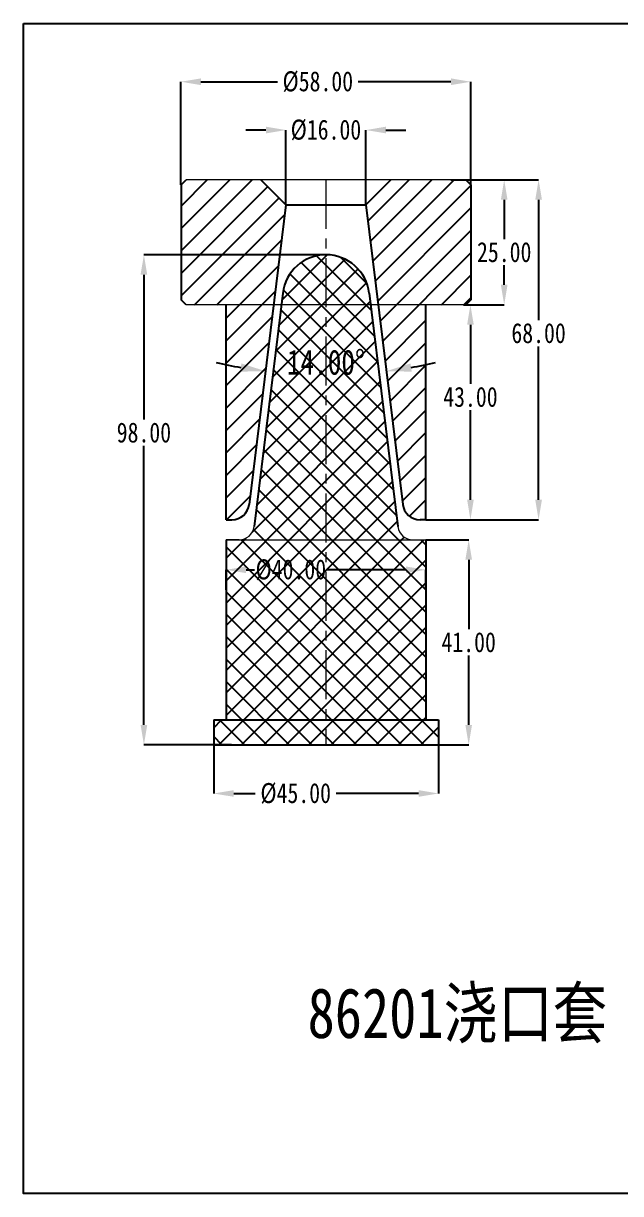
# Model space of a CAD drawing. Header units: millimetres. Extents: x 583 to 1942, y -5112 to 253.
# Drawn here: x 929.8 to 1049.3, y -593.5 to -359.5 of the extents above; entities that cross this region are included whole.
import ezdxf

# ---------------------------------------------------------------- set-up
doc = ezdxf.new("R2010")
doc.units = ezdxf.units.MM
doc.header["$LTSCALE"] = 16.335
doc.header["$PDMODE"] = 3
doc.header["$PDSIZE"] = 0.3125
doc.linetypes.add('CENTER', pattern=[0.6, 0.375, -0.075, 0.075, -0.075])
doc.layers.get('0').update_dxf_attribs({"linetype": 'CONTINUOUS'})
doc.layers.get('Defpoints').update_dxf_attribs({"linetype": 'CONTINUOUS'})
doc.layers.add('epin', color=13, linetype='CONTINUOUS', lineweight=9)
doc.layers.add('moldbase', color=7, linetype='CONTINUOUS', lineweight=20)
doc.styles.add('SEISO_TTF', font='')
doc.styles.get("Standard").update_dxf_attribs({"font": 'txt', "width": 0.8})
doc.styles.get('SEISO_TTF').set_extended_font_data('Solid Edge ISO')
doc.dimstyles.new('ISO-25', dxfattribs={"dimtxt": 2.5, "dimasz": 2.5, "dimexe": 1.25, "dimexo": 0.625, "dimtad": 1, "dimdsep": 46, "dimtxsty": 'Standard', "dimcen": 2.5, "dimadec": 0, "dimazin": 0, "dimtfac": 1, "dimtmove": 0, "dimatfit": 3, "dimfxl": 0, "dimarcsym": 0})
doc.dimstyles.get("Standard").update_dxf_attribs({"dimtxt": 0.15625, "dimasz": 0.1875, "dimexe": 0.125, "dimexo": 0.0625, "dimtad": 0, "dimtih": 1, "dimtoh": 1, "dimdsep": 46, "dimtxsty": 'Standard', "dimcen": 0.09, "dimadec": 0, "dimazin": 0, "dimtp": 0.01, "dimtm": 0.01, "dimtfac": 1, "dimtofl": 0, "dimtmove": 0, "dimatfit": 3, "dimfxl": 0, "dimtolj": 1, "dimarcsym": 0})
doc.dimstyles.new('STANDARD$0', dxfattribs={"dimscale": 4, "dimtxt": 5, "dimasz": 5, "dimexe": 0, "dimexo": 0, "dimgap": 0, "dimtad": 1, "dimzin": 9, "dimdsep": 46, "dimtxsty": 'SEISO_TTF', "dimcen": 2, "dimclrd": 4, "dimclre": 4, "dimclrt": 6, "dimadec": 4, "dimazin": 2, "dimtfac": 1, "dimtofl": 0, "dimtmove": 0, "dimatfit": 3, "dimfxl": 0, "dimtolj": 1, "dimtzin": 0, "dimlwd": 9, "dimlwe": 9, "dimarcsym": 0})

# ---------------------------------------------------------------- blocks, each defined once
blk = doc.blocks.new('*D86')
at = {"color": 0, "lineweight": -2}
for p, q in [((1019.37, -390.72), (1026.04, -390.72)), ((1026.04, -394.72), (1026.04, -402.58)), ((1026.04, -411.72), (1026.04, -407.83)), ((1019.37, -415.72), (1026.04, -415.72))]:
    blk.add_line(p, q, dxfattribs=at)
at = {"color": 0}
for points in [[(1025.37, -394.72), (1026.7, -394.72), (1026.04, -390.72)], [(1025.37, -411.72), (1026.7, -411.72), (1026.04, -415.72)]]:
    blk.add_solid(points, dxfattribs=at)
at = {"layer": 'Defpoints', "color": 0}
for p in [(1019.37, -390.72), (1019.37, -415.72), (1026.04, -415.72)]:
    blk.add_point(p, dxfattribs=at)
at = {"color": 0, "insert": (1026.04, -405.21), "char_height": 4, "attachment_point": 5}
blk.add_mtext('\\A1;25.00', dxfattribs=at)
blk = doc.blocks.new('*D72')
at = {"color": 0, "lineweight": -2}
for p, q in [((1015.37, -390.72), (1032.92, -390.72)), ((1032.92, -394.72), (1032.92, -418.79)), ((1032.92, -454.72), (1032.92, -424.04)), ((1010.38, -458.72), (1032.92, -458.72))]:
    blk.add_line(p, q, dxfattribs=at)
at = {"color": 0}
for points in [[(1032.25, -394.72), (1033.59, -394.72), (1032.92, -390.72)], [(1032.25, -454.72), (1033.59, -454.72), (1032.92, -458.72)]]:
    blk.add_solid(points, dxfattribs=at)
at = {"layer": 'Defpoints', "color": 0}
for p in [(1015.37, -390.72), (1010.38, -458.72), (1032.92, -458.72)]:
    blk.add_point(p, dxfattribs=at)
at = {"color": 0, "insert": (1032.92, -421.41), "char_height": 4, "attachment_point": 5}
blk.add_mtext('\\A1;68.00', dxfattribs=at)
blk = doc.blocks.new('*D73')
at = {"color": 0, "lineweight": -2}
for p, q in [((961.37, -391.72), (961.37, -371.12)), ((965.37, -371.12), (980.66, -371.12)), ((1015.37, -371.12), (996.84, -371.12)), ((1019.37, -391.72), (1019.37, -371.12))]:
    blk.add_line(p, q, dxfattribs=at)
at = {"color": 0}
for points in [[(965.37, -370.45), (965.37, -371.79), (961.37, -371.12)], [(1015.37, -370.45), (1015.37, -371.79), (1019.37, -371.12)]]:
    blk.add_solid(points, dxfattribs=at)
at = {"layer": 'Defpoints', "color": 0}
for p in [(961.37, -371.12), (961.37, -391.72), (1019.37, -391.72)]:
    blk.add_point(p, dxfattribs=at)
at = {"color": 0, "insert": (988.75, -371.12), "char_height": 4, "attachment_point": 5}
blk.add_mtext('\\A1;%%c58.00', dxfattribs=at)
blk = doc.blocks.new('*D74')
at = {"color": 0, "lineweight": -2}
for p, q in [((978.37, -380.78), (974.37, -380.78)), ((982.37, -395.72), (982.37, -380.78)), ((998.37, -395.72), (998.37, -380.78)), ((1002.37, -380.78), (1006.37, -380.78))]:
    blk.add_line(p, q, dxfattribs=at)
at = {"color": 0}
for points in [[(978.37, -380.11), (978.37, -381.45), (982.37, -380.78)], [(1002.37, -380.11), (1002.37, -381.45), (998.37, -380.78)]]:
    blk.add_solid(points, dxfattribs=at)
at = {"layer": 'Defpoints', "color": 0}
for p in [(998.37, -380.78), (982.37, -395.72), (998.37, -395.72)]:
    blk.add_point(p, dxfattribs=at)
at = {"color": 0, "insert": (990.37, -380.78), "char_height": 4, "attachment_point": 5}
blk.add_mtext('\\A1;%%c16.00', dxfattribs=at)
blk = doc.blocks.new('*D87')
at = {"color": 0, "lineweight": -2}
for p, q in [((967.91, -503.72), (967.91, -513.45)), ((1012.9, -503.72), (1012.9, -513.45)), ((971.91, -513.45), (976.23, -513.45)), ((1008.9, -513.45), (992.41, -513.45))]:
    blk.add_line(p, q, dxfattribs=at)
at = {"color": 0}
for points in [[(971.91, -512.78), (971.91, -514.11), (967.91, -513.45)], [(1008.9, -512.78), (1008.9, -514.11), (1012.9, -513.45)]]:
    blk.add_solid(points, dxfattribs=at)
at = {"layer": 'Defpoints', "color": 0}
for p in [(967.91, -503.72), (1012.9, -503.72), (967.91, -513.45)]:
    blk.add_point(p, dxfattribs=at)
at = {"color": 0, "insert": (984.32, -513.45), "char_height": 4, "attachment_point": 5}
blk.add_mtext('\\A1;%%c45.00', dxfattribs=at)
blk = doc.blocks.new('*D75')
at = {"color": 0, "lineweight": -2}
for p, q in [((1010.38, -462.72), (1018.93, -462.72)), ((1018.93, -466.72), (1018.93, -480.59)), ((1018.93, -499.72), (1018.93, -485.84)), ((1010.18, -503.72), (1018.93, -503.72))]:
    blk.add_line(p, q, dxfattribs=at)
at = {"color": 0}
for points in [[(1018.27, -466.72), (1019.6, -466.72), (1018.93, -462.72)], [(1018.27, -499.72), (1019.6, -499.72), (1018.93, -503.72)]]:
    blk.add_solid(points, dxfattribs=at)
at = {"layer": 'Defpoints', "color": 0}
for p in [(1010.38, -462.72), (1010.18, -503.72), (1018.93, -503.72)]:
    blk.add_point(p, dxfattribs=at)
at = {"color": 0, "insert": (1018.93, -483.22), "char_height": 4, "attachment_point": 5}
blk.add_mtext('\\A1;41.00', dxfattribs=at)
blk = doc.blocks.new('*D76')
at = {"color": 0, "lineweight": -2}
for p, q in [((990.38, -405.72), (953.95, -405.72)), ((953.95, -409.72), (953.95, -438.67)), ((953.95, -499.72), (953.95, -443.92)), ((971.5, -503.72), (953.95, -503.72))]:
    blk.add_line(p, q, dxfattribs=at)
at = {"color": 0}
for points in [[(953.28, -409.72), (954.62, -409.72), (953.95, -405.72)], [(953.28, -499.72), (954.62, -499.72), (953.95, -503.72)]]:
    blk.add_solid(points, dxfattribs=at)
at = {"layer": 'Defpoints', "color": 0}
for p in [(990.38, -405.72), (953.95, -503.72), (971.5, -503.72)]:
    blk.add_point(p, dxfattribs=at)
at = {"color": 0, "insert": (953.95, -441.29), "char_height": 4, "attachment_point": 5}
blk.add_mtext('\\A1;98.00', dxfattribs=at)
blk = doc.blocks.new('*D77')
at = {"color": 0, "lineweight": -2}
for p, q in [((1017.87, -415.72), (1019.28, -415.72)), ((1019.28, -419.72), (1019.28, -431.54)), ((1019.28, -454.72), (1019.28, -436.79)), ((1010.38, -458.72), (1019.28, -458.72))]:
    blk.add_line(p, q, dxfattribs=at)
at = {"color": 0}
for points in [[(1018.62, -419.72), (1019.95, -419.72), (1019.28, -415.72)], [(1018.62, -454.72), (1019.95, -454.72), (1019.28, -458.72)]]:
    blk.add_solid(points, dxfattribs=at)
at = {"layer": 'Defpoints', "color": 0}
for p in [(1017.87, -415.72), (1010.38, -458.72), (1019.28, -458.72)]:
    blk.add_point(p, dxfattribs=at)
at = {"color": 0, "insert": (1019.28, -434.16), "char_height": 4, "attachment_point": 5}
blk.add_mtext('\\A1;43.00', dxfattribs=at)
blk = doc.blocks.new('*D92')
at = {"color": 0, "lineweight": -2}
for p, q in [((970.38, -472.72), (970.38, -468.72)), ((974.38, -468.72), (976.06, -468.72)), ((1006.38, -468.72), (990.64, -468.72)), ((1010.38, -472.72), (1010.38, -468.72))]:
    blk.add_line(p, q, dxfattribs=at)
at = {"color": 0}
for points in [[(974.38, -468.05), (974.38, -469.38), (970.38, -468.72)], [(1006.38, -468.05), (1006.38, -469.38), (1010.38, -468.72)]]:
    blk.add_solid(points, dxfattribs=at)
at = {"layer": 'Defpoints', "color": 0}
for p in [(970.38, -468.72), (970.38, -472.72), (1010.38, -472.72)]:
    blk.add_point(p, dxfattribs=at)
at = {"color": 0, "insert": (983.35, -468.72), "char_height": 4, "attachment_point": 5}
blk.add_mtext('\\A1;%%c40.00', dxfattribs=at)
blk = doc.blocks.new('*D98')
at = {"color": 0, "lineweight": -2}
for start, end in [(257.2221, 260.111), (279.889, 282.7779)]:
    blk.add_arc((990.37, -330.57), 99.17, start, end, dxfattribs=at)
at = {"color": 0}
for points in [[(973.46, -427.45), (973.22, -429.09), (978.29, -429)], [(1007.53, -429.09), (1007.28, -427.45), (1002.46, -429)]]:
    blk.add_solid(points, dxfattribs=at)
at = {"layer": 'Defpoints', "color": 0}
for p in [(982.37, -395.72), (998.37, -395.72), (986.34, -429.66), (975.02, -455.65), (1005.73, -455.65)]:
    blk.add_point(p, dxfattribs=at)
at = {"color": 0, "insert": (990.38, -427.24), "char_height": 5, "attachment_point": 5, "rotation": 0.0012}
blk.add_mtext('14.00°', dxfattribs=at)

msp = doc.modelspace()

# ---------------------------------------------------------------- hatches: boundary and pattern name
h = msp.add_hatch()
h.set_pattern_fill('ANSI31', color=3, style=0)
h.set_pattern_definition([(45, (937.452, -1008.1125), (-2.245064, 2.245064), [])])
h.paths.add_polyline_path([(998.375, -395.726), (1000.83, -415.724), (1018.374, -415.724), (1019.374, -414.724), (1019.374, -391.724), (1018.374, -390.724), (1003.376, -390.724)])
h.paths.add_polyline_path([(979.919, -415.724), (982.375, -395.722), (977.376, -390.724), (962.374, -390.724), (961.374, -391.724), (961.374, -414.724), (962.374, -415.724)])
h.paths.add_polyline_path([(971.542, -458.724, 0.3788661), (975.016, -455.65), (979.919, -415.724), (970.376, -415.724), (970.376, -458.724)])
h.paths.add_polyline_path([(1010.376, -458.724), (1010.376, -415.724), (1000.83, -415.724), (1005.732, -455.65, 0.3788661), (1009.206, -458.724)])
h = msp.add_hatch()
h.set_pattern_fill('ANSI37', color=6, style=0)
h.set_pattern_definition([(45, (1151.117, -1749.4418), (-2.245064, 2.245064), []), (135, (1151.117, -1749.4418), (-2.245064, -2.245064), [])])
h.paths.add_polyline_path([(1012.904, -503.724), (1012.904, -498.724), (990.376, -498.724), (990.376, -503.724)])
h.paths.add_polyline_path([(967.908, -503.724), (990.376, -503.724), (990.376, -498.724), (967.908, -498.724)])
h.paths.add_polyline_path([(970.376, -498.724), (990.376, -498.724), (990.376, -462.724), (970.376, -462.724)])
h.paths.add_polyline_path([(990.376, -498.724), (1010.376, -498.724), (1010.376, -462.724), (990.376, -462.724)])
h.paths.add_polyline_path([(990.376, -415.724), (990.376, -462.724), (1007.744, -462.724, -0.3788661), (1004.766, -460.089), (999.319, -415.724)])
h.paths.add_polyline_path([(990.376, -462.724), (990.376, -415.724), (981.43, -415.724), (975.982, -460.089, -0.3788661), (973.005, -462.724)])
h.paths.add_polyline_path([(990.376, -415.724), (990.376, -405.724, 0.3789336), (981.717, -413.383), (981.43, -415.724)])
h.paths.add_polyline_path([(990.376, -405.724), (990.376, -415.724), (999.319, -415.724), (999.031, -413.383, 0.3787986)])
h.paths.add_polyline_path([(975.149, -465.715), (991.549, -465.715), (991.549, -471.715), (975.149, -471.715)], flags=9)
h.paths.add_polyline_path([(981.126, -423.493), (999.626, -423.493), (999.626, -430.993), (981.126, -430.993)], flags=9)

# ---------------------------------------------------------------- linework, layer by layer
for p, q in [((961.374, -391.724), (962.374, -390.724)), ((982.376, -395.724), (977.376, -390.724)), ((998.376, -395.724), (1003.376, -390.724)), ((1018.374, -390.724), (1019.374, -391.724)), ((982.374, -395.724), (975.016, -455.65)), ((998.374, -395.724), (1005.732, -455.65)), ((981.717, -413.383), (975.982, -460.089)), ((999.031, -413.383), (1004.766, -460.089)), ((962.374, -415.724), (961.374, -414.724)), ((970.376, -458.724), (970.376, -415.724)), ((1010.376, -458.724), (1010.376, -415.724)), ((1019.374, -414.724), (1018.374, -415.724)), ((970.376, -458.724), (971.542, -458.724)), ((1010.376, -458.724), (1009.206, -458.724)), ((970.376, -462.724), (970.376, -498.724)), ((1010.376, -462.724), (1010.376, -498.724)), ((967.908, -498.724), (967.908, -503.724)), ((967.908, -498.724), (1012.904, -498.724)), ((1012.904, -498.724), (1012.904, -503.724))]:
    msp.add_line(p, q)
at = {"color": 7, "linetype": 'Continuous'}
for p, q in [((961.374, -391.724), (961.374, -414.724)), ((1019.374, -391.724), (1019.374, -414.724)), ((982.374, -395.724), (998.374, -395.724)), ((967.908, -503.724), (1012.904, -503.724))]:
    msp.add_line(p, q, dxfattribs=at)
msp.add_lwpolyline([(929.837, -359.454), (1329.35, -359.454), (1329.35, -593.459), (929.837, -593.459)], close=True)
for centre, radius, start, end in [((990.374, -414.446), 8.722, 7, 173), ((971.542, -455.224), 3.5, 270, 353), ((1009.206, -455.224), 3.5, 187, 270)]:
    msp.add_arc(centre, radius, start, end)
at = {"layer": 'epin', "color": 0}
for p, q in [((973.005, -462.724), (970.376, -462.724)), ((970.376, -462.724), (1010.376, -462.724)), ((1007.744, -462.724), (1010.376, -462.724))]:
    msp.add_line(p, q, dxfattribs=at)
for centre, start, end in [((973.005, -459.724), 270, 353), ((1007.744, -459.724), 187, 270)]:
    msp.add_arc(centre, 3, start, end, dxfattribs=at)
at = {"layer": 'moldbase'}
for p, q in [((1018.374, -390.724), (962.374, -390.724)), ((1018.374, -415.724), (962.374, -415.724))]:
    msp.add_line(p, q, dxfattribs=at)
at = {"layer": 'moldbase', "color": 1, "linetype": 'CENTER', "ltscale": 1.6}
msp.add_line((990.376, -390.724), (990.376, -503.724), dxfattribs=at)

# ---------------------------------------------------------------- texts
at = {"layer": 'epin', "color": 0, "insert": (986.696, -552.337), "char_height": 10, "width": 67.92927, "attachment_point": 1}
msp.add_mtext('{\\fSimSun|b0|i0|c134|p2;86201浇口套}', dxfattribs=at)

# ---------------------------------------------------------------- dimensions: what is measured, and where the dimension line sits
for base, p1, p2, dimstyle, override, picture, middle in [((961.374, -371.12), (1019.374, -391.724), (961.374, -391.724), 'Standard', {"dimtxt": 4, "dimasz": 4, "dimexe": 0, "dimexo": 0, "dimtad": 0, "dimzin": 0, "dimcen": 0, "dimadec": 2, "dimtol": 0, "dimtzin": 0}, '*D73', (988.748, -371.12)), ((998.374, -380.781), (982.374, -395.724), (998.374, -395.724), 'Standard', {"dimtxt": 4, "dimasz": 4, "dimexe": 0, "dimexo": 0, "dimtad": 0, "dimzin": 0, "dimcen": 0, "dimadec": 2, "dimtol": 0, "dimtzin": 0}, '*D74', (990.374, -380.781)), ((970.376, -468.715), (1010.376, -472.724), (970.376, -472.724), 'STANDARD$0', {"dimscale": 1, "dimtxt": 4, "dimasz": 4, "dimexe": 0, "dimexo": 0, "dimgap": 0.09, "dimtad": 0, "dimdec": 2, "dimzin": 0, "dimtxsty": 'Standard', "dimcen": 0, "dimclrd": 0, "dimclre": 0, "dimclrt": 0, "dimadec": 2, "dimazin": 0, "dimtp": 0.01, "dimtm": 0.01, "dimtdec": 2, "dimtofl": 0, "dimlwd": 65534, "dimlwe": 65534}, '*D92', (983.349, -468.715)), ((967.908, -513.446), (1012.904, -503.724), (967.908, -503.724), 'Standard', {"dimtxt": 4, "dimasz": 4, "dimexe": 0, "dimexo": 0, "dimtad": 0, "dimzin": 0, "dimcen": 0, "dimadec": 2, "dimtol": 0, "dimtzin": 0}, '*D87', (984.321, -513.446))]:
    dim = msp.add_linear_dim(base=base, p1=p1, p2=p2, text='%%c<>', dimstyle=dimstyle, override=override)
    dim.commit()
    dim.dimension.update_dxf_attribs({"geometry": picture, "text_midpoint": middle, "dimtype": 160})
for base, p1, p2, picture, middle in [((1032.921, -458.724), (1015.374, -390.724), (1010.376, -458.724), '*D72', (1032.921, -421.415)), ((1026.038, -415.724), (1019.374, -390.724), (1019.374, -415.724), '*D86', (1026.038, -405.208)), ((953.949, -503.724), (990.376, -405.724), (971.502, -503.724), '*D76', (953.949, -441.294)), ((1019.285, -458.724), (1017.874, -415.724), (1010.376, -458.724), '*D77', (1019.285, -434.164)), ((1018.934, -503.724), (1010.376, -462.724), (1010.179, -503.724), '*D75', (1018.934, -483.219))]:
    dim = msp.add_linear_dim(base=base, p1=p1, p2=p2, angle=90, dimstyle='Standard', override={"dimtxt": 4, "dimasz": 4, "dimexe": 0, "dimexo": 0, "dimtad": 0, "dimzin": 0, "dimcen": 0, "dimadec": 2, "dimtol": 0, "dimtzin": 0})
    dim.commit()
    dim.dimension.update_dxf_attribs({"geometry": picture, "text_midpoint": middle, "dimtype": 160})
dim = msp.add_angular_dim_2l(base=(986.337, -429.661), line1=((982.374, -395.724), (975.016, -455.65)), line2=((998.374, -395.724), (1005.732, -455.65)), dimstyle='ISO-25', override={"dimtxt": 5, "dimasz": 5, "dimexe": 0, "dimexo": 0, "dimgap": 0, "dimcen": 0, "dimadec": 2, "dimtofl": 0})
dim.commit()
dim.dimension.update_dxf_attribs({"geometry": '*D98', "text_midpoint": (990.376, -429.743), "dimtype": 162})

doc.saveas('drawing.dxf')
